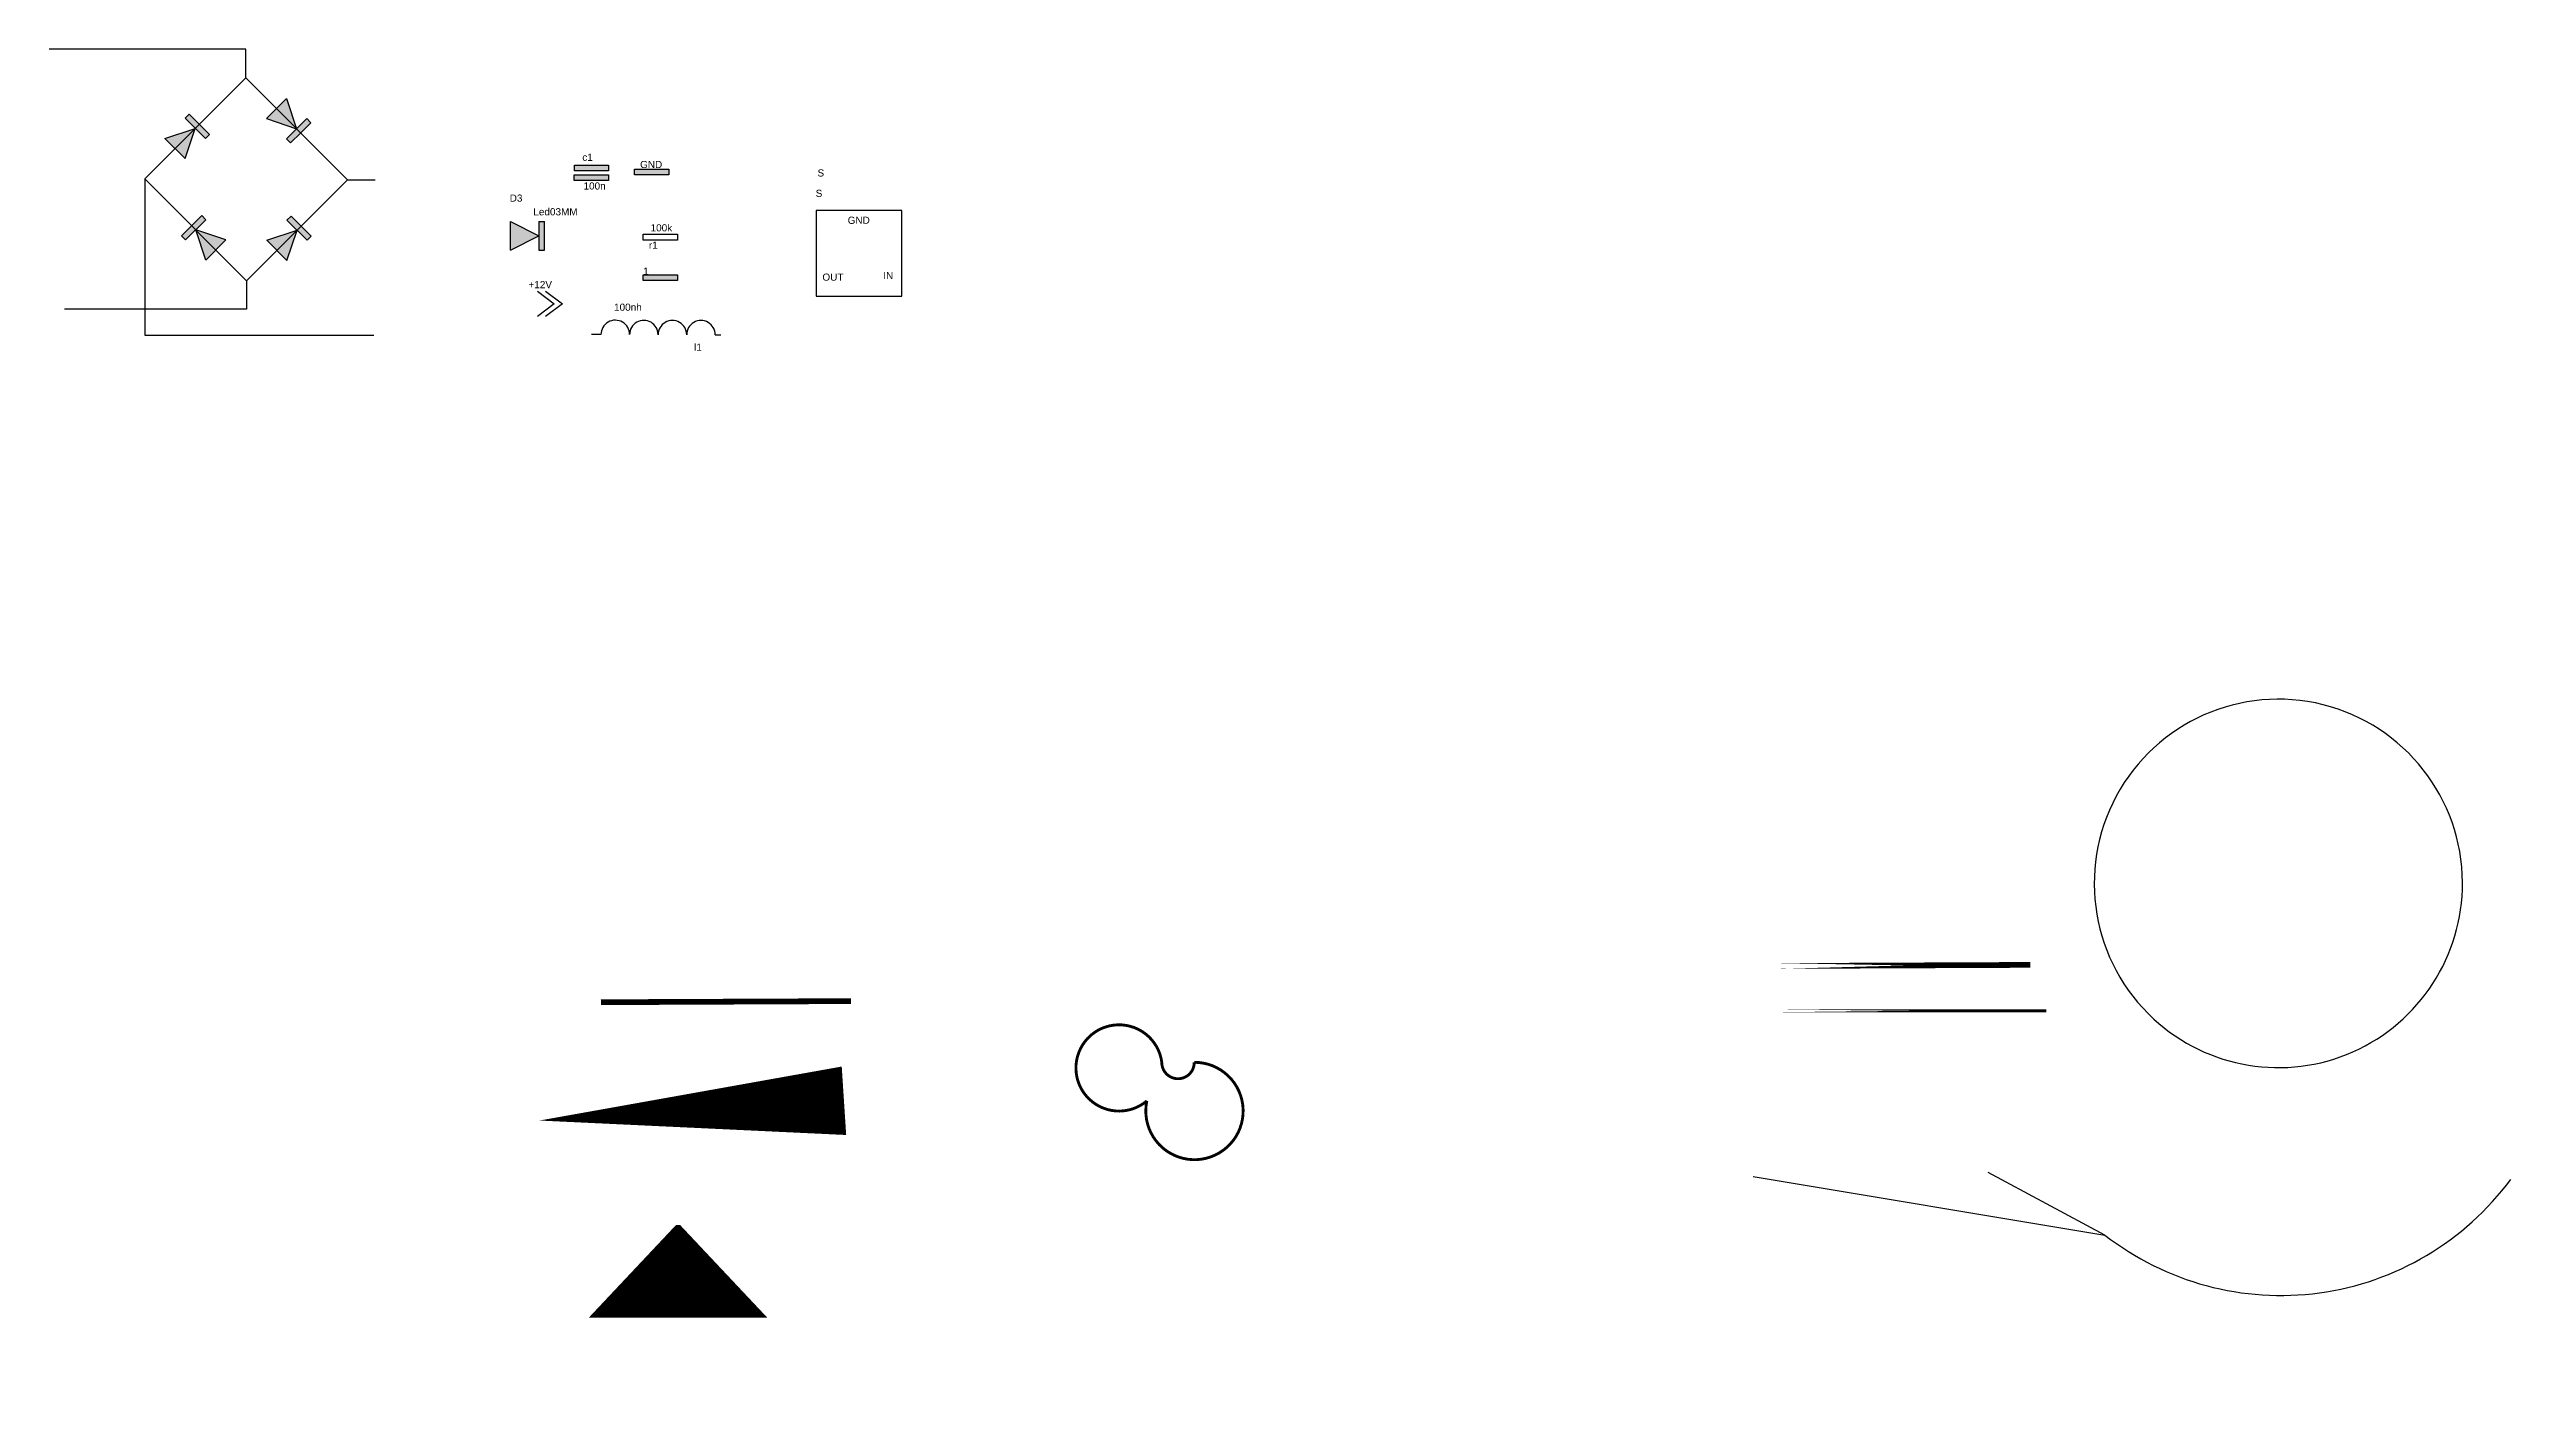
# Model space of a CAD drawing. Header units: millimetres. Extents: x 50 to 1662, y 0 to 490.
# Drawn here: x 800 to 1662, y 1 to 476 of the extents above; entities that cross this region are included whole.
import ezdxf

# ---------------------------------------------------------------- set-up
doc = ezdxf.new("R2010")
doc.units = ezdxf.units.MM
doc.styles.get("Standard").update_dxf_attribs({"font": 'arial.ttf'})

# ---------------------------------------------------------------- blocks, each defined once
blk = doc.blocks.new('Dioda')
h = blk.add_hatch(color=256)
h.dxf.hatch_style = 1
h.set_gradient(color2=(0, 0, 0))
h.paths.add_polyline_path([(0, 0), (-10, 5), (-10, -5)])
h.paths.add_polyline_path([(2, 5), (0, 5), (0, -5), (2, -5), (2, 0)])
for p, q in [((-10, -5), (-10, 5)), ((-10, 5), (0, 0)), ((-10, -5), (0, 0)), ((0, 5), (0, -5)), ((0, 5), (2, 5)), ((2, 0), (2, 5)), ((2, -5), (2, 0)), ((0, -5), (2, -5))]:
    blk.add_line(p, q)
blk = doc.blocks.new('GND')
h = blk.add_hatch(color=256)
h.dxf.hatch_style = 1
h.set_gradient(color2=(0, 0, 0))
h.paths.add_polyline_path([(6, -2), (6, 0), (-6, 0), (-6, -2)])
for p, q in [((-6, 0), (6, 0)), ((-6, -2), (-6, 0)), ((6, 0), (6, -2)), ((6, -2), (-6, -2))]:
    blk.add_line(p, q)
blk.add_attdef('GND', (-4.07, 0.38), '', height=2.5)
blk = doc.blocks.new('Rezistor')
for p, q in [((-6, 0), (6, 0)), ((-6, -2), (-6, 0)), ((6, 0), (6, -2)), ((6, -2), (-6, -2))]:
    blk.add_line(p, q)
for tag, p in [('REZISTOR', (-3.4, 1.02)), ('PUTERE_REZISTOR', (-4, -5.06))]:
    blk.add_attdef(tag, p, '', height=2.5)
blk = doc.blocks.new('Condensator')
h = blk.add_hatch(color=256)
h.dxf.hatch_style = 1
h.set_gradient(color2=(0, 0, 0))
h.paths.add_polyline_path([(6, 0), (6, 2), (-6, 2), (-6, 0)])
h.paths.add_polyline_path([(-6.03, -1.37), (-6.03, -3.37), (5.97, -3.37), (5.97, -1.37)])
for p, q in [((-6, 2), (6, 2)), ((6, 0), (-6, 0)), ((6, 2), (6, 0)), ((-6.03, -1.37), (5.97, -1.37)), ((5.97, -3.37), (-6.03, -3.37)), ((5.97, -1.37), (5.97, -3.37))]:
    blk.add_line(p, q)
for tag, p in [('CONDENSATOR', (-3.21, 3.48)), ('VALOARE_COND', (-2.79, -6.55))]:
    blk.add_attdef(tag, p, '', height=2.5)
blk = doc.blocks.new('Dioda v2')
h = blk.add_hatch(color=256)
h.dxf.hatch_style = 1
h.set_gradient(color2=(0, 0, 0))
h.paths.add_polyline_path([(0, 0), (-10, 5), (-10, -5)])
h.paths.add_polyline_path([(2, 0), (2, 5), (0, 5), (0, -5), (2, -5)])
for p, q in [((-10, -5), (-10, 5)), ((-10, 5), (0, 0)), ((-10, -5), (0, 0)), ((0, 5), (0, -5)), ((0, 5), (2, 5)), ((2, 0), (2, 5)), ((2, -5), (2, 0)), ((0, -5), (2, -5))]:
    blk.add_line(p, q)
for tag, p in [('DIODA', (-10.23, 11.92)), ('NR', (-1.97, 7.13))]:
    blk.add_attdef(tag, p, '', height=2.5)
blk = doc.blocks.new('Rezistor plin')
at = {"true_color": 0x000000}
h = blk.add_hatch(color=18, dxfattribs=at)
h.dxf.hatch_style = 1
h.paths.add_polyline_path([(6, 0), (-6, 0), (-6, -2), (6, -2)])
blk.add_line((-6, 0), (6, 0))
blk.add_attdef('REZISTPLIN', (-6, 0), '', height=2.5)
blk = doc.blocks.new('Sursa')
for p, q in [((-5.86, 4.43), (0, 0)), ((0, 0), (-5.86, -4.43)), ((-3, 4.43), (2.86, 0)), ((2.86, 0), (-3, -4.43))]:
    blk.add_line(p, q)
blk.add_attdef('SURSA', (-9.01, 5.43), '', height=2.5)
blk = doc.blocks.new('bobina')
for p, q in [((-20, 0.08), (-23.36, 0.08)), ((20, -0.01), (22.01, -0.01))]:
    blk.add_line(p, q)
for centre, start, end in [((-15, 0.08), 359.42207, 180), ((-5, 0.03), 359.67189, 180), ((5, 0), 359.67189, 180), ((15, -0.01), 0, 180.24982)]:
    blk.add_arc(centre, 5, start, end)
for tag, p in [('100NH', (-15.43, 8.39)), ('L2', (12.61, -5.63))]:
    blk.add_attdef(tag, p, '', height=2.5)
blk = doc.blocks.new('GND IN OUT')
for p, q in [((30, 22.5), (0, 22.5)), ((0, 22.5), (0, -7.5)), ((30, -7.5), (30, 22.5)), ((0, -7.5), (30, -7.5))]:
    blk.add_line(p, q)
for tag, p in [('SERIE', (0.5, 34.38)), ('SERIE', (-0.15, 27.25)), ('GND', (11.05, 17.82)), ('OUT', (2.21, -2.08)), ('IN', (23.52, -1.48))]:
    blk.add_attdef(tag, p, '', height=2.5)

msp = doc.modelspace()

# ---------------------------------------------------------------- linework, layer by layer
for p, q in [((868.56, 476.25), (799.76, 476.25)), ((868.56, 466.25), (868.56, 476.25)), ((983.58, 430.33), (983.58, 432.33)), ((983.61, 433.71), (983.61, 435.71)), ((833.2, 430.89), (833.2, 376.17)), ((904.2, 430.6), (913.93, 430.6)), ((1007.7, 395.33), (1007.7, 397.33)), ((1019.7, 397.33), (1019.7, 395.33)), ((868.85, 395.25), (868.85, 385.25)), ((1019.7, 395.33), (1007.7, 395.33)), ((868.85, 385.25), (805.05, 385.25)), ((833.2, 376.17), (913.41, 376.17)), ((1002.94, 376.4), (1002.94, 376.4))]:
    msp.add_line(p, q)
msp.add_lwpolyline([(833.2, 430.89), (868.56, 466.25), (904.2, 430.6), (868.85, 395.25)], close=True)
msp.add_lwpolyline([(1536.63, 136.88, 0.654445), (1644.68, 184.62, 1.528011)], format="xyb", close=True)
for points, const_width in [([(1405.77, 155.45), (1493.36, 155.84)], 2), ([(1404.47, 139.77), (1499.01, 139.77)], 1)]:
    msp.add_lwpolyline(points, close=True, dxfattribs=dict(const_width=const_width))
at = {"const_width": 2}
msp.add_lwpolyline([(992.89, 142.77), (1080.47, 143.16)], dxfattribs=at)
at = {"const_width": 1}
for points in [[(1189.29, 121.75, 0.810168), (1189.29, 121.75, 3.913129), (1184.06, 108.24, -0.505379)], [(1200.65, 121.75, -2.832778), (1184.06, 108.24, 5.2123)], [(1200.65, 121.75, -1.011997), (1189.29, 121.75, -0.923787)]]:
    msp.add_lwpolyline(points, format="xyb", dxfattribs=at)
for points in [[(971.38, 101.37, 0, 24, 0), (1078.01, 108.29, 24, 24, 0)], [(1019.92, 64.76, 1.54, 62.43, 0), (1019.92, 32.43, 62.43, 62.43, 0)]]:
    msp.add_lwpolyline(points, format="xyseb")
for points in [[(1396.31, 81.75), (1519.46, 61.31)], [(1519.46, 61.31), (1478.57, 83.21), (1478.57, 83.21)]]:
    msp.add_lwpolyline(points)
msp.add_arc((1581.03, 140.35), 100.19, 232.08106, 323.51685)

# ---------------------------------------------------------------- block references
for p, rotation in [((886.38, 448.43), 314.9999999999999), ((850.88, 448.57), 44.99999999999995), ((851.03, 413.07), 135), ((886.53, 412.93), 44.99999999999995)]:
    msp.add_blockref('Dioda', p, dxfattribs=dict(rotation=rotation))
for name, p, values in [('Condensator', (989.61, 433.71), {'CONDENSATOR': 'c1', 'VALOARE_COND': '100n'}), ('GND', (1010.7, 434.29), {'GND': 'GND'}), ('Dioda v2', (971.21, 411), {'NR': 'Led03MM', 'DIODA': 'D3'}), ('Rezistor', (1013.7, 411.49), {'PUTERE_REZISTOR': 'r1', 'REZISTOR': '100k'}), ('Rezistor plin', (1013.7, 397.33), {'REZISTPLIN': '1'}), ('Sursa', (976.55, 387.21), {'SURSA': '+12V'}), ('bobina', (1012.94, 376.35), {'100NH': '100nh', 'L2': 'l1'})]:
    msp.add_blockref(name, p).add_auto_attribs(values)
ref = msp.add_blockref('GND IN OUT', (1068.25, 397.34))
ref.add_attrib('SERIE', 'S', (1068.1, 424.58), dxfattribs={"height": 2.5})
ref.add_attrib('SERIE', 'S', (1068.75, 431.72), dxfattribs={"height": 2.5})
ref.add_attrib('GND', 'GND', (1079.31, 415.16), dxfattribs={"height": 2.5})
ref.add_attrib('OUT', 'OUT', (1070.46, 395.26), dxfattribs={"height": 2.5})
ref.add_attrib('IN', 'IN', (1091.77, 395.86), dxfattribs={"height": 2.5})

doc.saveas('drawing.dxf')
